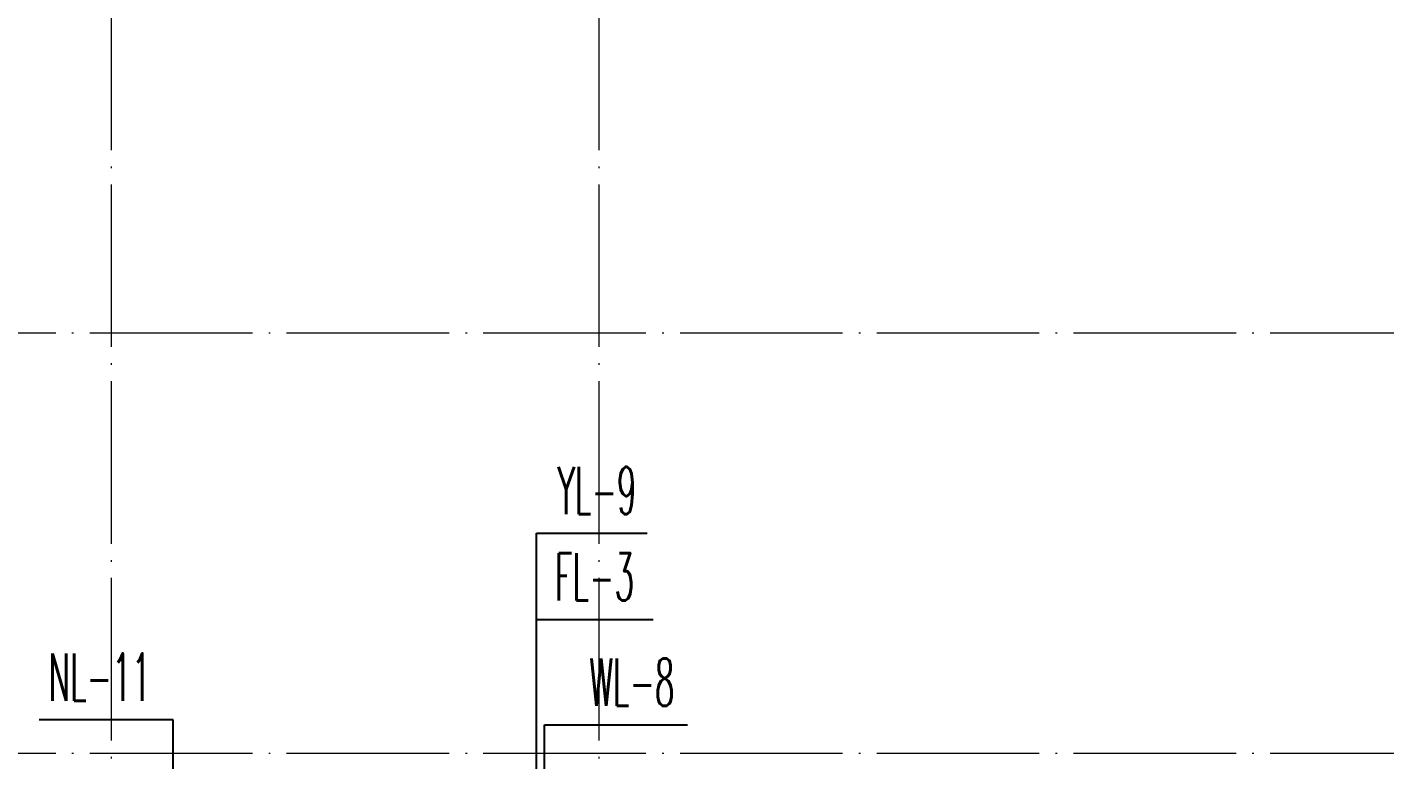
# Model space of a CAD drawing. Extents: x 27938 to 650306, y -92720 to 1524912.
# Drawn here: x 304007 to 309018, y 114281 to 116984 of the extents above; entities that cross this region are included whole.
import ezdxf

# ---------------------------------------------------------------- set-up
doc = ezdxf.new("R2010")
doc.units = 0
doc.header["$LTSCALE"] = 1000
doc.header["$MEASUREMENT"] = 0
doc.linetypes.add('DOTE', pattern=[2.42, 2, -0.2, 0.02, -0.2])
for name, color, linetype in [('DIM_凝结', 3, 'Continuous'), ('DIM_废水', 3, 'Continuous'), ('DIM_污水', 3, 'Continuous'), ('DIM_雨水', 3, 'Continuous')]:
    doc.layers.add(name, color=color, linetype=linetype)
doc.layers.add('DOTE', color=19, linetype='DOTE', lineweight=9)
doc.styles.add('_TWT_SERIAL', font='simplex.shx', dxfattribs={"width": 0.6, "oblique": 10, "height": 3, "bigfont": 'aadri.shx'})

# ---------------------------------------------------------------- blocks, each defined once
blk = doc.blocks.new('FGDGDRGSDGDG')
at = {"layer": 'DOTE', "linetype": 'DOTE', "ltscale": 0.3}
for p, q in [((522382.5, 529998.5), (522382.5, 522348.5)), ((524182.5, 529998.5), (524182.5, 513948.5)), ((488182.5, 527998.5), (546982.5, 527998.5)), ((488182.5, 526448.5), (546982.5, 526448.5))]:
    blk.add_line(p, q, dxfattribs=at)

msp = doc.modelspace()

# ---------------------------------------------------------------- linework, layer by layer
at = {"layer": 'DIM_凝结'}
for p, q in [((304546.3, 114428.4), (304051.5, 114428.4)), ((304546.3, 113235.9), (304546.3, 114428.4))]:
    msp.add_line(p, q, dxfattribs=at)
at = {"layer": 'DIM_废水'}
for p, q in [((305886.6, 113245.3), (305886.6, 114798.3)), ((305886.6, 114798.3), (306317.1, 114798.3))]:
    msp.add_line(p, q, dxfattribs=at)
at = {"layer": 'DIM_污水'}
for p, q in [((305916.6, 112805.9), (305916.6, 114409.9)), ((305916.6, 114409.9), (306444.2, 114409.9))]:
    msp.add_line(p, q, dxfattribs=at)
at = {"layer": 'DIM_雨水'}
for p, q in [((305886.6, 113425.3), (305886.6, 115117.1)), ((305886.6, 115117.1), (306294.9, 115117.1))]:
    msp.add_line(p, q, dxfattribs=at)

# ---------------------------------------------------------------- block references
msp.add_blockref('FGDGDRGSDGDG', (-218065.9, -412142.6))

# ---------------------------------------------------------------- texts
at = {"layer": 'DIM_凝结', "color": 7, "style": '_TWT_SERIAL', "width": 0.48}
msp.add_text('NL-11', height=175, dxfattribs=at).set_placement((304086.5, 114498.4))
at = {"layer": 'DIM_废水', "color": 7, "style": '_TWT_SERIAL', "width": 0.48}
msp.add_text('FL-3', height=175, dxfattribs=at).set_placement((305955.2, 114868.3))
at = {"layer": 'DIM_污水', "color": 7, "style": '_TWT_SERIAL', "width": 0.48}
msp.add_text('WL-8', height=175, dxfattribs=at).set_placement((306082.8, 114479.9))
at = {"layer": 'DIM_雨水', "color": 7, "style": '_TWT_SERIAL', "width": 0.48}
msp.add_text('YL-9', height=175, dxfattribs=at).set_placement((305964.4, 115187.1))

doc.saveas('drawing.dxf')
